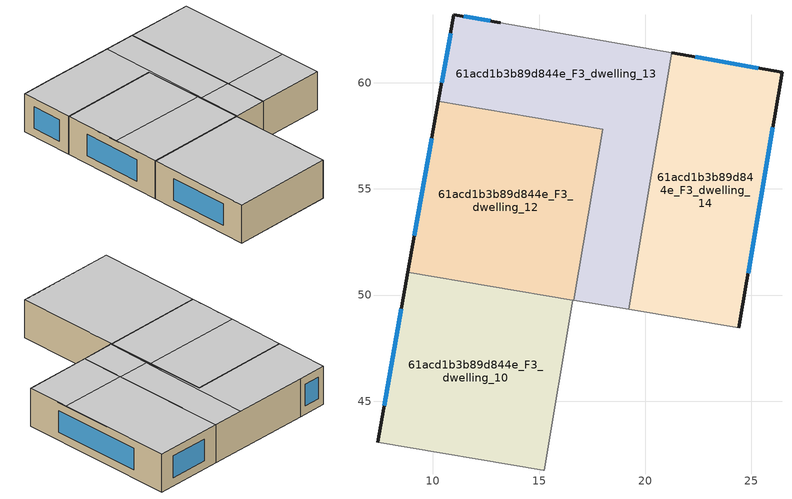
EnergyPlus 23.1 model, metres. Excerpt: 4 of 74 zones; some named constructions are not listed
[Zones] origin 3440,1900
61acd1b3b89d844e_F3_dwelling_10
 floor to 61acd1b3b89d844e_F2_dwelling_10 (EU_floor_Construction): 16.6,49.76 15.25,41.75 7.39,43.07 8.82,51.07 z9
 wall outside (EU_wall_Construction): 8.82,51.07 7.39,43.07 z9:12
 wall to 61acd1b3b89d844e_F3_dwelling_11 (EU_wall_Construction): 15.25,41.75 16.6,49.76 z9:12
 wall to 61acd1b3b89d844e_F3_dwelling_8 (EU_wall_Construction): 7.39,43.07 15.21,41.76 z9:12
 wall to 61acd1b3b89d844e_F3_dwelling_12 (EU_wall_Construction): 16.6,49.76 8.82,51.07 z9:12
 wall to 61acd1b3b89d844e_F3_dwelling_9 (EU_wall_Construction): 15.21,41.76 15.25,41.75 z9:12
 window (EU_Window_Construction): 8.52,49.36 7.7,44.78 z9.64:11.36
 ceiling adiabatic (EU_roof_Construction): 15.25,41.75 16.6,49.76 8.82,51.07 7.39,43.07 z12
61acd1b3b89d844e_F3_dwelling_12
 floor to 61acd1b3b89d844e_F2_dwelling_12 (EU_floor_Construction): 17.99,57.81 16.64,49.76 8.82,51.07 10.26,59.11 z9
 wall outside (EU_wall_Construction): 10.26,59.11 8.82,51.07 z9:12
 wall to 61acd1b3b89d844e_F3_dwelling_13 (EU_wall_Construction): 16.64,49.76 17.99,57.81 10.26,59.11 z9:12
 wall to 61acd1b3b89d844e_F3_dwelling_11 (EU_wall_Construction): 16.6,49.76 16.64,49.76 z9:12
 window (EU_Window_Construction): 9.95,57.39 9.13,52.79 z9.64:11.36
 ceiling to 61acd1b3b89d844e_F4_dwelling_13 (EU_floor_Construction): 17.24,53.34 17.99,57.81 10.26,59.11 9.48,54.73 z12
 ceiling to 61acd1b3b89d844e_F4_dwelling_12 (EU_floor_Construction): 16.64,49.76 17.24,53.34 9.48,54.73 8.82,51.07 z12
61acd1b3b89d844e_F3_dwelling_13
 floor to 61acd1b3b89d844e_F2_dwelling_13 (EU_floor_Construction): 21.25,61.4 19.22,49.32 16.64,49.76 17.99,57.81 10.26,59.11 10.99,63.19 13.18,62.83 z9
 wall outside (EU_wall_Construction): 13.18,62.83 10.99,63.19 10.26,59.11 z9:12
 wall adiabatic (EU_wall_Construction): 21.25,61.4 13.18,62.83 z9:12
 wall to 61acd1b3b89d844e_F3_dwelling_14 (EU_wall_Construction): 19.22,49.32 21.25,61.4 z9:12
 wall to 61acd1b3b89d844e_F3_dwelling_11 (EU_wall_Construction): 16.64,49.76 19.22,49.32 z9:12
 window (EU_Window_Construction): 10.83,62.32 10.42,59.99 / 12.71,62.91 11.46,63.11 z9.64:11.36
 ceiling to 61acd1b3b89d844e_F4_dwelling_5 (EU_floor_Construction): 19.22,49.32 19.77,52.6 17.3,53.04 16.71,49.74 z12
 ceiling to 61acd1b3b89d844e_F4_dwelling_13 (EU_floor_Construction): 17.35,53.32 18.87,61.82 13.18,62.83 10.99,63.19 10.26,59.11 17.99,57.81 17.24,53.34 z12
 ceiling to 61acd1b3b89d844e_F4_dwelling_6 (EU_floor_Construction): 19.77,52.6 21.25,61.4 18.87,61.82 17.3,53.04 z12
 ceiling to 61acd1b3b89d844e_F4_dwelling_12 (EU_floor_Construction): 16.71,49.74 17.35,53.32 17.24,53.34 16.64,49.76 z12
61acd1b3b89d844e_F3_dwelling_14
 floor to 61acd1b3b89d844e_F2_dwelling_14 (EU_floor_Construction): 26.44,60.49 24.41,48.45 19.22,49.32 21.25,61.4 z9
 wall outside (EU_wall_Construction): 24.41,48.45 26.44,60.49 21.25,61.4 z9:12
 wall to 61acd1b3b89d844e_F3_dwelling_11 (EU_wall_Construction): 19.22,49.32 24.41,48.45 z9:12
 window (EU_Window_Construction): 25.33,60.68 22.36,61.21 / 24.85,51.03 26,57.91 z9.64:11.36
 ceiling to 61acd1b3b89d844e_F4_dwelling_6 (EU_floor_Construction): 24.95,51.67 26.44,60.49 21.25,61.4 19.77,52.6 z12
 ceiling to 61acd1b3b89d844e_F4_dwelling_5 (EU_floor_Construction): 24.41,48.45 24.95,51.67 19.77,52.6 19.22,49.32 z12
[SCHEDULE:FILE] Column Number=1; Rows to Skip at Top=0; Number of Hours of Data=8760; Column Separator=Comma; Interpolate to Timestep=No; Minutes per Item=60; Adjust Schedule for Daylight Savings=Yes
Name | File
EU_Step8_GainSchedule_61acd1b3b89d844e_F2_dwelling_9_f000 | ../../schedules/61acd1b3b89d844e/61acd1b3b89d844e_F2_dwelling_9_f000_gain.csv
EU_Step8_GainSchedule_61acd1b3b89d844e_F2_dwelling_10_f000 | ../../schedules/61acd1b3b89d844e/61acd1b3b89d844e_F2_dwelling_10_f000_gain.csv
EU_Step8_GainSchedule_61acd1b3b89d844e_F2_dwelling_11_f000 | ../../schedules/61acd1b3b89d844e/61acd1b3b89d844e_F2_dwelling_11_f000_gain.csv
EU_Step8_GainSchedule_61acd1b3b89d844e_F2_dwelling_12_f000 | ../../schedules/61acd1b3b89d844e/61acd1b3b89d844e_F2_dwelling_12_f000_gain.csv
EU_Step8_GainSchedule_61acd1b3b89d844e_F2_dwelling_13_f000 | ../../schedules/61acd1b3b89d844e/61acd1b3b89d844e_F2_dwelling_13_f000_gain.csv
EU_Step8_GainSchedule_61acd1b3b89d844e_F2_dwelling_14_f000 | ../../schedules/61acd1b3b89d844e/61acd1b3b89d844e_F2_dwelling_14_f000_gain.csv
EU_Step8_GainSchedule_61acd1b3b89d844e_F3_dwelling_0_f000 | ../../schedules/61acd1b3b89d844e/61acd1b3b89d844e_F3_dwelling_0_f000_gain.csv
EU_Step8_GainSchedule_61acd1b3b89d844e_F3_dwelling_1_f000 | ../../schedules/61acd1b3b89d844e/61acd1b3b89d844e_F3_dwelling_1_f000_gain.csv
EU_Step8_GainSchedule_61acd1b3b89d844e_F3_dwelling_2_f000 | ../../schedules/61acd1b3b89d844e/61acd1b3b89d844e_F3_dwelling_2_f000_gain.csv
EU_Step8_GainSchedule_61acd1b3b89d844e_F3_dwelling_3_f000 | ../../schedules/61acd1b3b89d844e/61acd1b3b89d844e_F3_dwelling_3_f000_gain.csv
EU_Step8_GainSchedule_61acd1b3b89d844e_F3_dwelling_4_f000 | ../../schedules/61acd1b3b89d844e/61acd1b3b89d844e_F3_dwelling_4_f000_gain.csv
EU_Step8_GainSchedule_61acd1b3b89d844e_F3_dwelling_5_f000 | ../../schedules/61acd1b3b89d844e/61acd1b3b89d844e_F3_dwelling_5_f000_gain.csv
EU_Step8_GainSchedule_61acd1b3b89d844e_F3_dwelling_6_f000 | ../../schedules/61acd1b3b89d844e/61acd1b3b89d844e_F3_dwelling_6_f000_gain.csv
EU_Step8_GainSchedule_61acd1b3b89d844e_F3_dwelling_7_f000 | ../../schedules/61acd1b3b89d844e/61acd1b3b89d844e_F3_dwelling_7_f000_gain.csv
EU_Step8_GainSchedule_61acd1b3b89d844e_F3_dwelling_8_f000 | ../../schedules/61acd1b3b89d844e/61acd1b3b89d844e_F3_dwelling_8_f000_gain.csv
EU_Step8_GainSchedule_61acd1b3b89d844e_F3_dwelling_9_f000 | ../../schedules/61acd1b3b89d844e/61acd1b3b89d844e_F3_dwelling_9_f000_gain.csv
EU_Step8_GainSchedule_61acd1b3b89d844e_F3_dwelling_10_f000 | ../../schedules/61acd1b3b89d844e/61acd1b3b89d844e_F3_dwelling_10_f000_gain.csv
EU_Step8_GainSchedule_61acd1b3b89d844e_F3_dwelling_11_f000 | ../../schedules/61acd1b3b89d844e/61acd1b3b89d844e_F3_dwelling_11_f000_gain.csv
EU_Step8_GainSchedule_61acd1b3b89d844e_F3_dwelling_12_f000 | ../../schedules/61acd1b3b89d844e/61acd1b3b89d844e_F3_dwelling_12_f000_gain.csv
EU_Step8_GainSchedule_61acd1b3b89d844e_F3_dwelling_13_f000 | ../../schedules/61acd1b3b89d844e/61acd1b3b89d844e_F3_dwelling_13_f000_gain.csv
EU_Step8_GainSchedule_61acd1b3b89d844e_F3_dwelling_14_f000 | ../../schedules/61acd1b3b89d844e/61acd1b3b89d844e_F3_dwelling_14_f000_gain.csv
